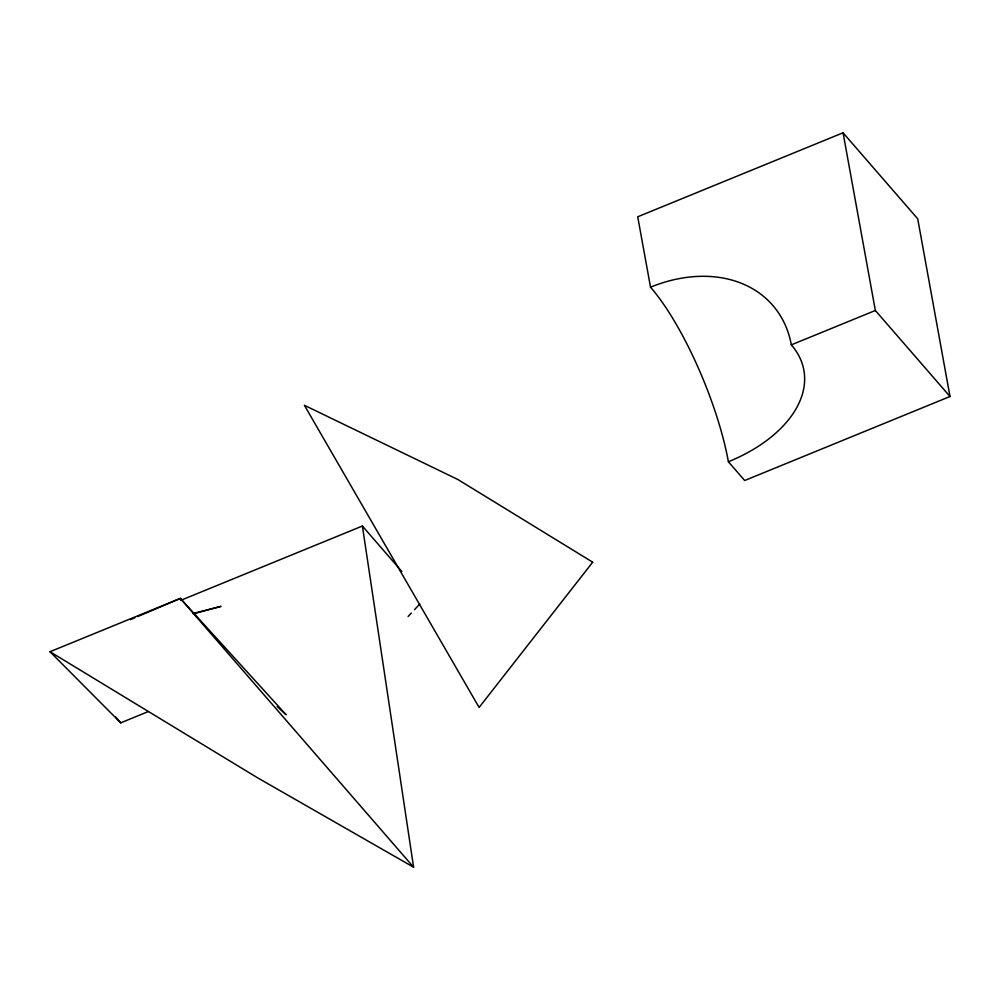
<?xml version="1.0" encoding="UTF-8"?>
<svg xmlns="http://www.w3.org/2000/svg" width="1000" height="1000" viewBox="0 0 1000 1000"><rect width="100%" height="100%" fill="white"/><g stroke="black" fill="none" stroke-linecap="round" stroke-linejoin="round"><path stroke-width="1.5" d="M408.125 616.475L411.312 613.062M414.5 609.663L419.8 603.987M130.55 619.625L134.825 617.8M137.662 616.587L180.35 598.4L286.125 714.737L277.162 706.6M843.062 132.787L637.725 216.788L650.525 287.188A136.012 36.4 67.8 0 1 728.4 461.763L744.675 480.513L950 396.512L917.712 218.812L843.062 132.787L875.35 310.487L950 396.512M728.4 461.763A136.012 81.287 -10.3 0 0 791.325 344.862L875.35 310.487M148.138 711.625L120.725 722.837L50 651.725L180.35 598.4L413.6 867.212L362.388 526.025L180.613 600.388M194.112 613.65L221.038 606.35L192.963 613.513M413.6 867.212L257.275 777.625L50 651.725M362.388 526.025L401.85 571.5M115.662 717.013L120.725 722.837M650.525 287.188A136.012 102.8 -40.9 0 1 791.325 344.862M592.7 562.188L479.113 707.45L304.387 405.288L457.863 479.5L592.7 562.188"/></g></svg>
